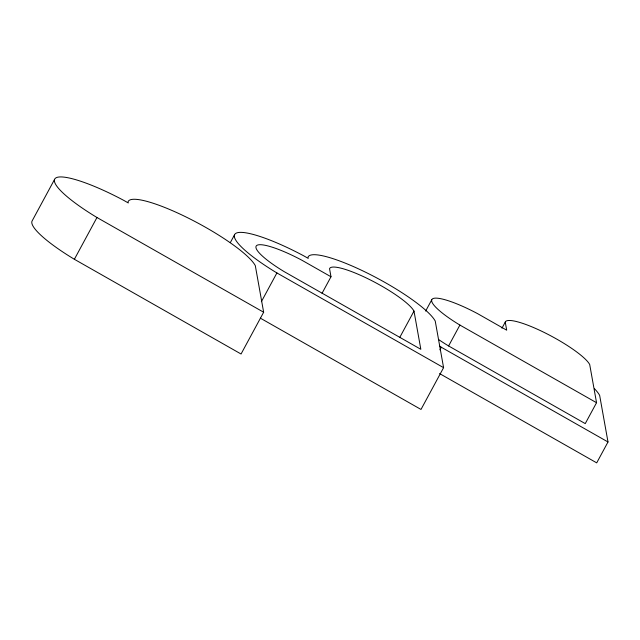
<?xml version="1.0" encoding="UTF-8"?>
<svg xmlns="http://www.w3.org/2000/svg" width="640" height="640" viewBox="0 0 640 640"><rect width="100%" height="100%" fill="white"/><g stroke="black" fill="none" stroke-linecap="round" stroke-linejoin="round"><path stroke-width="0.96" d="M54.592 179.376L32 221.16A72.632 14.104 28.4 0 0 74.376 259.288L241.056 354.008L263.648 312.232L255.304 265.648A72.632 14.104 28.4 0 0 188.952 218.424A72.632 14.104 28.4 0 0 128.072 201.72L128.296 202.96L123.872 200.44A72.632 14.104 28.4 0 0 55.824 177.952A72.632 14.104 28.4 0 0 96.968 217.504L263.648 312.232M74.376 259.288L96.968 217.504M230.296 242.648L234.536 234.816M261.376 301.672L276.904 272.944A72.632 14.104 28.4 0 1 235.768 233.392A72.632 14.104 28.4 0 1 303.816 255.88L308.24 258.392L308.016 257.16A72.632 14.104 28.4 0 1 368.896 273.864A72.632 14.104 28.4 0 1 435.24 321.08L443.584 367.664L421 409.448L260.392 318.176M322.048 293.304L330.992 276.76L329.544 268.672A48.208 9.368 28.4 0 1 369.952 279.76A48.208 9.368 28.4 0 1 413.992 311.104L420.832 349.296L284.184 271.64A48.208 9.368 28.4 0 1 256.88 245.384A48.208 9.368 28.4 0 1 302.048 260.312L330.992 276.76M399.872 337.224L413.992 311.104M425.648 311.072L431.768 299.752M439.904 349.864L441.32 347.256A72.632 14.104 28.4 0 1 439.584 346.2M448.6 345.952L459.896 325.064A48.208 9.368 28.4 0 1 432.584 298.808A48.208 9.368 28.4 0 1 477.752 313.736L506.696 330.184L505.248 322.096A48.208 9.368 28.4 0 1 545.664 333.184A48.208 9.368 28.4 0 1 589.704 364.528L596.544 402.72L585.248 423.608L448.6 345.952A48.208 9.368 28.4 0 1 438.696 339.592M501.96 328.192L505.248 322.096M594.528 388.792A72.632 14.104 28.4 0 1 599.656 395.392L608 441.976L596.704 462.864L439.576 373.576M459.896 325.064L596.544 402.72M441.32 347.256L608 441.976M276.904 272.944L443.584 367.664"/></g></svg>
